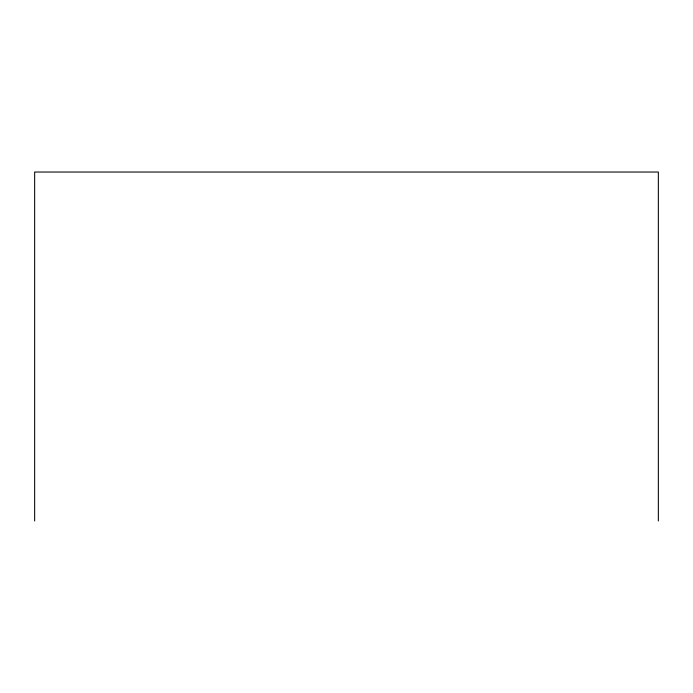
<?xml version="1.0" encoding="UTF-8"?>
<svg xmlns="http://www.w3.org/2000/svg" width="693" height="693" viewBox="0 0 693 693"><rect width="100%" height="100%" fill="white"/><g stroke="black" fill="none" stroke-linecap="round" stroke-linejoin="round"><path stroke-width="1.04" d="M658.35 520.963L658.35 172.037L34.65 172.037L34.65 520.963"/></g></svg>
